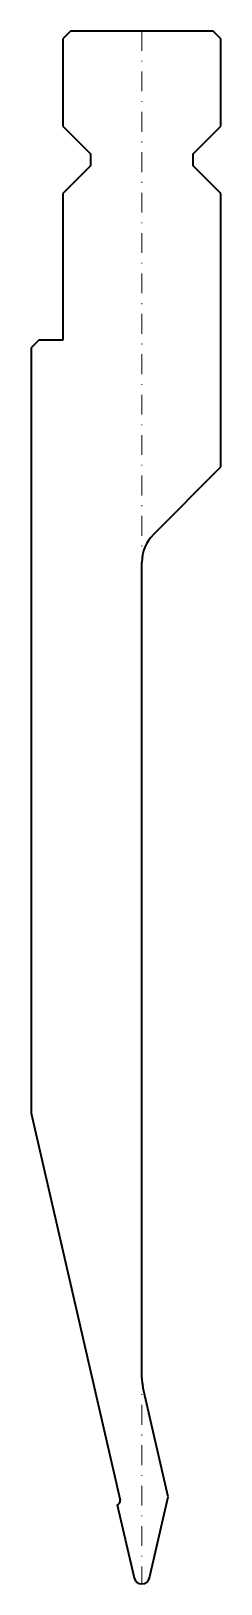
# Model space of a CAD drawing. Header units: millimetres. Extents: x -14 to 10, y 0 to 196.
import ezdxf

# ---------------------------------------------------------------- set-up
doc = ezdxf.new("R2010")
doc.units = ezdxf.units.MM
doc.header["$LTSCALE"] = 5
doc.linetypes.add('AUSGEZOGEN', pattern=[0])
doc.linetypes.add('DASHDOT', pattern=[1, 0.5, -0.25, 0, -0.25])
doc.layers.add('2', color=7, linetype='Continuous')

msp = doc.modelspace()

# ---------------------------------------------------------------- linework, layer by layer
at = {"layer": '2', "color": 7, "linetype": 'AUSGEZOGEN', "lineweight": 35}
for p, q in [((-9, 196), (-10, 195)), ((9, 196), (-9, 196)), ((10, 195), (9, 196)), ((-10, 195), (-10, 184)), ((10, 184), (10, 195)), ((-10, 184), (-6.5, 180.5)), ((6.5, 180.5), (10, 184)), ((-6.5, 180.5), (-6.5, 179)), ((6.5, 179), (6.5, 180.5)), ((-6.5, 179), (-10, 175.5)), ((10, 175.5), (6.5, 179)), ((-10, 175.5), (-10, 157)), ((10, 141), (10, 175.5)), ((-13, 157), (-14, 156)), ((-10, 157), (-13, 157)), ((-14, 156), (-14, 59.42)), ((1.46, 132.46), (10, 141)), ((0, 26.02), (0, 128.93)), ((-14, 59.42), (-2.72, 10.57)), ((3.34, 11), (0.13, 24.89)), ((-3.1, 10), (-0.97, 0.78)), ((0.97, 0.78), (3.34, 11))]:
    msp.add_line(p, q, dxfattribs=at)
at = {"layer": '2', "color": 7, "linetype": 'DASHDOT', "lineweight": 18}
msp.add_line((0, 196), (0, 0), dxfattribs=at)
at = {"layer": '2', "color": 7, "linetype": 'AUSGEZOGEN', "lineweight": 35}
for centre, radius, start, end in [((5, 128.93), 5, 135, 180), ((5, 26.02), 5, 180, 193), ((-3.22, 10.49), 0.5, 282.8843, 9.3576), ((0, 1), 1, 193, 347)]:
    msp.add_arc(centre, radius, start, end, dxfattribs=at)

doc.saveas('drawing.dxf')
